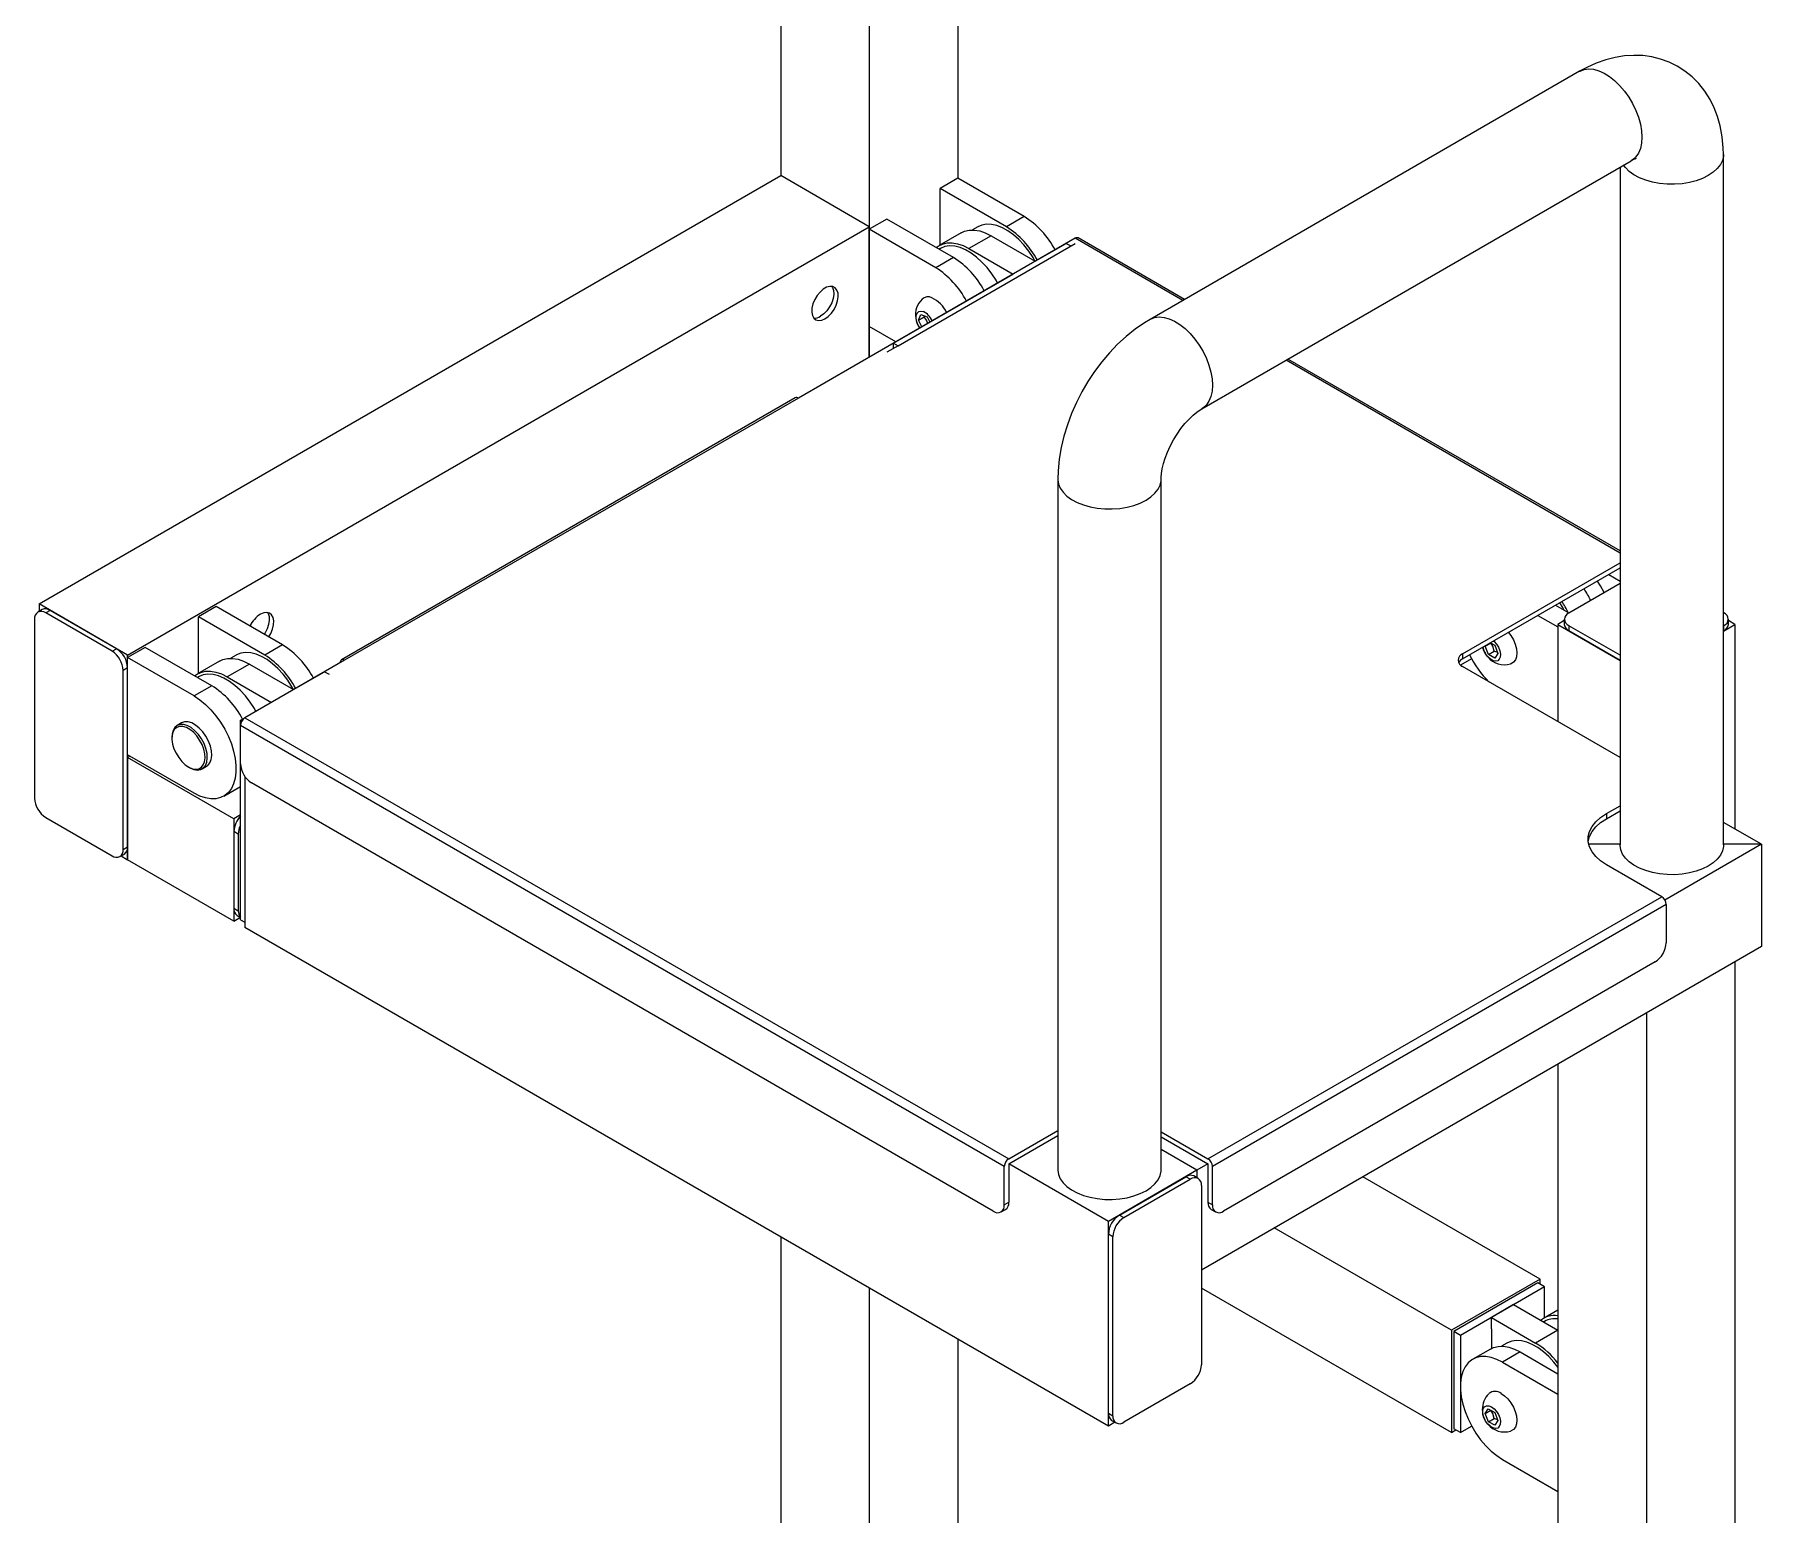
# Model space of a CAD drawing. Header units: millimetres. Extents: x -7982 to 6300, y -38 to 5016.
# Drawn here: x -2514 to -1962, y 3197 to 3669 of the extents above; entities that cross this region are included whole.
import ezdxf

# ---------------------------------------------------------------- set-up
doc = ezdxf.new("R2010")
doc.units = ezdxf.units.MM
doc.header["$LTSCALE"] = 15

msp = doc.modelspace()

# ---------------------------------------------------------------- linework, layer by layer
at = {"color": 7, "linetype": 'Continuous', "lineweight": 25}
for p, q in [((-2275.56, 3869.08), (-2275.56, 3624.12)), ((-2218.99, 3869.08), (-2218.99, 3623.31)), ((-2247.27, 3852.76), (-2247.27, 3566.16)), ((-2020.41, 3657.43), (-2157.59, 3578.24)), ((-1974.45, 3410.43), (-1974.45, 3630.89)), ((-2512.44, 3487.37), (-2275.56, 3624.12)), ((-2247.27, 3607.79), (-2275.56, 3624.12)), ((-2141.09, 3549.66), (-2003.91, 3628.85)), ((-2007.45, 3626.81), (-2007.45, 3410.43)), ((-2218.99, 3623.31), (-2224.65, 3620.04)), ((-2224.65, 3601.97), (-2224.65, 3620.04)), ((-2203.43, 3607.79), (-2224.65, 3620.04)), ((-2197.78, 3611.06), (-2218.99, 3623.31)), ((-2484.15, 3471.05), (-2247.27, 3607.79)), ((-2241.62, 3610.24), (-2247.27, 3606.98)), ((-2247.27, 3566.16), (-2247.27, 3607.79)), ((-2220.4, 3598), (-2241.62, 3610.24)), ((-2212.61, 3607.77), (-2214.34, 3606.77)), ((-2197.78, 3611.06), (-2203.43, 3607.79)), ((-2181.51, 3604.12), (-2269.9, 3553.09)), ((-2247.27, 3575.95), (-2247.27, 3606.98)), ((-2226.06, 3594.73), (-2247.27, 3606.98)), ((-2238.08, 3569.83), (-2181.51, 3602.49)), ((-2217.88, 3605.88), (-2224.95, 3601.79)), ((-2208.38, 3604.94), (-2215.45, 3600.85)), ((-2208.38, 3604.94), (-2194.24, 3596.77)), ((-2194.24, 3596.77), (-2184.34, 3602.49)), ((-2184.34, 3602.49), (-2182.93, 3601.67)), ((-2146.55, 3584.61), (-2180.51, 3604.22)), ((-2220.4, 3598), (-2226.06, 3594.73)), ((-2224.63, 3600.83), (-2224.97, 3600.63)), ((-2215.45, 3600.85), (-2201.31, 3592.69)), ((-2239.5, 3570.65), (-2201.31, 3592.69)), ((-2231.54, 3577.97), (-2230.83, 3579.78)), ((-2230.83, 3579.78), (-2228.82, 3579.02)), ((-2238.79, 3571.05), (-2247.27, 3575.95)), ((-2231.54, 3577.97), (-2229.7, 3579.04)), ((-2230.46, 3575.86), (-2231.54, 3577.97)), ((-2231.3, 3575.75), (-2231.09, 3575.46)), ((-2229.7, 3579.04), (-2229.56, 3579.3)), ((-2228.82, 3579.02), (-2227.95, 3577.31)), ((-2238.08, 3569.83), (-2241.62, 3567.79)), ((-2239.5, 3569.01), (-2239.5, 3570.65)), ((-2239.5, 3570.65), (-2238.08, 3569.83)), ((-2007.45, 3504.31), (-2113.55, 3565.56)), ((-2270.9, 3553.19), (-2415.86, 3469.51)), ((-2269.9, 3553.09), (-2414.86, 3469.41)), ((-2187.05, 3527.21), (-2187.05, 3306.74)), ((-2154.05, 3306.74), (-2154.05, 3527.21)), ((-2057.77, 3471.45), (-2007.45, 3500.5)), ((-2057.77, 3469.82), (-2007.45, 3498.87)), ((-2023.83, 3484.52), (-2007.45, 3493.97)), ((-2011.1, 3496.76), (-2007.45, 3494.65)), ((-2484.15, 3471.05), (-2512.44, 3487.37)), ((-2512.44, 3487.37), (-2512.44, 3484.98)), ((-2455.87, 3486.56), (-2461.53, 3483.29)), ((-2434.66, 3474.31), (-2455.87, 3486.56)), ((-2028.07, 3486.97), (-2023.83, 3484.52)), ((-2513.85, 3482.47), (-2513.85, 3425.32)), ((-2511.4, 3485.58), (-2512.82, 3484.76)), ((-2508.9, 3485.33), (-2510.32, 3484.52)), ((-2489.1, 3472.27), (-2510.32, 3484.52)), ((-2487.69, 3473.09), (-2508.9, 3485.33)), ((-2461.53, 3465.22), (-2461.53, 3483.29)), ((-2440.31, 3471.05), (-2461.53, 3483.29)), ((-2033.73, 3483.7), (-2027.36, 3480.03)), ((-2025.29, 3482.04), (-2027.36, 3480.84)), ((-2027.36, 3480.84), (-2027.36, 3449.82)), ((-2027.36, 3480.84), (-2007.45, 3469.35)), ((-2025.29, 3482.48), (-2025.29, 3480.84)), ((-2007.45, 3470.98), (-2023.83, 3480.43)), ((-2023.83, 3480.43), (-2023.83, 3478.8)), ((-1974.45, 3484.58), (-1974.33, 3484.52)), ((-1974.45, 3478.73), (-1970.79, 3480.84)), ((-1974.33, 3480.43), (-1974.45, 3480.37)), ((-1974.33, 3478.8), (-1974.33, 3480.43)), ((-1972.87, 3480.84), (-1972.87, 3482.48)), ((-1970.79, 3480.84), (-1972.87, 3482.04)), ((-1970.79, 3480.84), (-1970.79, 3415.53)), ((-2048.87, 3474.96), (-2047.51, 3474.2)), ((-2027.36, 3480.03), (-2027.36, 3449.82)), ((-2007.45, 3469.35), (-2023.83, 3478.8)), ((-1974.33, 3478.8), (-1974.45, 3478.73)), ((-2489.1, 3472.27), (-2487.69, 3473.09)), ((-2478.5, 3473.49), (-2484.15, 3470.23)), ((-2484.15, 3405.72), (-2484.15, 3471.05)), ((-2484.15, 3439.2), (-2484.15, 3470.23)), ((-2462.94, 3457.98), (-2484.15, 3470.23)), ((-2457.28, 3461.25), (-2478.5, 3473.49)), ((-2449.49, 3471.02), (-2451.22, 3470.02)), ((-2414.86, 3469.41), (-2446.68, 3451.04)), ((-2434.66, 3474.31), (-2440.31, 3471.05)), ((-2054.89, 3469.85), (-2058.4, 3467.82)), ((-2057.77, 3471.45), (-2057.77, 3469.82)), ((-2050.61, 3471.82), (-2050.49, 3471.58)), ((-2050.55, 3473.87), (-2048.76, 3474.9)), ((-2050.55, 3473.87), (-2050.41, 3474.07)), ((-2049.5, 3471.24), (-2050.55, 3473.87)), ((-2049.5, 3471.24), (-2047.67, 3472.3)), ((-2047.46, 3470.09), (-2049.5, 3471.24)), ((-2047.51, 3474.2), (-2046.46, 3471.57)), ((-2046.46, 3471.57), (-2047.46, 3470.09)), ((-2484.15, 3466.96), (-2485.57, 3466.15)), ((-2485.57, 3408.99), (-2485.57, 3466.15)), ((-2484.15, 3409.8), (-2484.15, 3466.96)), ((-2461.51, 3464.08), (-2461.85, 3463.88)), ((-2454.76, 3469.13), (-2461.83, 3465.05)), ((-2445.26, 3468.19), (-2452.33, 3464.11)), ((-2452.33, 3464.11), (-2438.19, 3455.94)), ((-2445.26, 3468.19), (-2431.12, 3460.02)), ((-2431.12, 3460.02), (-2421.22, 3465.74)), ((-2421.22, 3465.74), (-2419.81, 3464.92)), ((-2007.45, 3438.32), (-2057.77, 3467.37)), ((-2457.28, 3461.25), (-2462.94, 3457.98)), ((-2466.94, 3449.4), (-2468.35, 3448.58)), ((-2448.09, 3450.23), (-2446.71, 3451.03)), ((-2448.09, 3448.59), (-2448.09, 3450.23)), ((-2448.09, 3450.23), (-2447.68, 3449.99)), ((-2204.14, 3307.76), (-2448.09, 3448.59)), ((-2448.09, 3436.35), (-2448.09, 3448.59)), ((-2446.68, 3451.04), (-2202.73, 3310.21)), ((-2470.01, 3444.92), (-2470.01, 3444.51)), ((-2462.94, 3426.95), (-2484.15, 3439.2)), ((-2483.45, 3438.79), (-2484.15, 3438.38)), ((-2450.21, 3418.79), (-2484.15, 3438.38)), ((-2484.15, 3438.38), (-2484.15, 3405.72)), ((-2448.09, 3386.54), (-2448.09, 3436.35)), ((-2464.71, 3435.32), (-2464.36, 3435.12)), ((-2460.36, 3434.72), (-2458.94, 3435.54)), ((-2446.68, 3432.26), (-2446.68, 3384.09)), ((-2453.44, 3426.01), (-2448.09, 3429.1)), ((-2207.68, 3293.47), (-2444.56, 3430.22)), ((-2448.09, 3420.01), (-2450.21, 3418.79)), ((-2011.81, 3420.43), (-2007.45, 3422.95)), ((-2011.81, 3418.8), (-2007.45, 3421.31)), ((-2011.81, 3420.43), (-2011.81, 3418.8)), ((-2510.32, 3419.19), (-2489.1, 3406.95)), ((-2450.21, 3418.79), (-2450.21, 3386.13)), ((-2448.8, 3413.89), (-2450.21, 3414.71)), ((-2450.21, 3414.71), (-2450.21, 3390.21)), ((-1962.31, 3410.63), (-1974.45, 3417.64)), ((-2485.57, 3408.99), (-2484.15, 3409.8)), ((-2448.8, 3413.89), (-2448.8, 3389.39)), ((-2007.45, 3410.63), (-2017.46, 3410.63)), ((-1962.31, 3410.63), (-1993.13, 3392.84)), ((-1962.31, 3410.63), (-1974.45, 3410.63)), ((-1962.31, 3410.63), (-1962.31, 3377.97)), ((-2486.6, 3406.7), (-2485.19, 3407.52)), ((-2486.23, 3406.92), (-2484.15, 3405.72)), ((-2450.21, 3386.13), (-2484.15, 3405.72)), ((-1994.13, 3393.9), (-2011.81, 3404.1)), ((-2139.09, 3310.21), (-1994.13, 3393.9)), ((-2450.21, 3390.21), (-2448.8, 3389.39)), ((-2450.21, 3386.13), (-2448.14, 3387.32)), ((-2449.18, 3387.92), (-2448.09, 3387.3)), ((-1992.71, 3391.45), (-2137.67, 3307.76)), ((-1992.71, 3391.45), (-1992.71, 3379.2)), ((-2448.09, 3386.54), (-2446.68, 3385.72)), ((-2170.91, 3224.89), (-2446.68, 3384.09)), ((-1962.31, 3377.97), (-2141.21, 3274.69)), ((-1996.25, 3373.07), (-2134.14, 3293.47)), ((-1970.79, 3373.07), (-1970.79, 2792.77)), ((-1999.08, 3356.74), (-1999.08, 2207.04)), ((-2027.36, 3340.41), (-2027.36, 2735.59)), ((-2202.73, 3310.21), (-2187.05, 3319.26)), ((-2202.73, 3308.58), (-2187.05, 3317.63)), ((-2154.05, 3318.85), (-2139.09, 3310.21)), ((-2154.05, 3317.22), (-2139.09, 3308.58)), ((-2142.62, 3306.54), (-2154.05, 3313.14)), ((-2204.14, 3295.52), (-2204.14, 3307.76)), ((-2202.73, 3308.58), (-2202.73, 3296.33)), ((-2170.91, 3290.21), (-2202.73, 3308.58)), ((-2142.62, 3306.54), (-2170.91, 3290.21)), ((-2167.37, 3292.25), (-2146.16, 3304.5)), ((-2144.74, 3303.68), (-2146.16, 3304.5)), ((-2142.24, 3303.93), (-2143.66, 3304.75)), ((-2139.09, 3308.58), (-2142.62, 3306.54)), ((-2142.62, 3306.54), (-2142.62, 3304.15)), ((-2139.09, 3308.58), (-2139.09, 3296.33)), ((-2137.67, 3295.52), (-2137.67, 3307.76)), ((-2033.02, 3271.8), (-2089.62, 3304.48)), ((-2165.96, 3291.44), (-2144.74, 3303.68)), ((-2141.21, 3301.64), (-2141.21, 3244.48)), ((-2205.18, 3293.23), (-2203.76, 3294.04)), ((-2204.14, 3295.52), (-2202.73, 3296.33)), ((-2139.09, 3296.33), (-2137.67, 3295.52)), ((-2138.05, 3294.04), (-2136.64, 3293.23)), ((-2170.91, 3224.89), (-2170.91, 3290.21)), ((-2167.37, 3292.25), (-2165.96, 3291.44)), ((-2061.3, 3255.47), (-2117.9, 3288.15)), ((-2275.56, 3285.3), (-2275.56, 3115.5)), ((-2169.49, 3285.31), (-2170.91, 3286.13)), ((-2170.91, 3228.97), (-2170.91, 3286.13)), ((-2169.49, 3228.15), (-2169.49, 3285.31)), ((-2033.02, 3271.8), (-2061.3, 3255.47)), ((-2033.02, 3270.17), (-2033.02, 3271.8)), ((-2247.27, 3268.97), (-2247.27, 2317.66)), ((-2061.3, 3222.81), (-2141.21, 3268.94)), ((-2033.73, 3270.58), (-2060.6, 3255.07)), ((-2031.61, 3269.35), (-2058.48, 3253.84)), ((-2031.61, 3269.35), (-2033.73, 3270.58)), ((-2031.61, 3259.45), (-2031.61, 3269.35)), ((-2041.51, 3263.64), (-2048.58, 3259.56)), ((-2041.51, 3263.64), (-2027.36, 3255.47)), ((-2027.36, 3261.9), (-2031.91, 3259.27)), ((-2061.3, 3255.47), (-2061.3, 3222.81)), ((-2058.48, 3253.84), (-2060.6, 3255.07)), ((-2060.6, 3255.07), (-2060.6, 3224.04)), ((-2048.58, 3259.56), (-2034.43, 3251.39)), ((-2048.58, 3255.88), (-2048.58, 3259.56)), ((-2048.58, 3255.88), (-2048.58, 3249.64)), ((-2027.36, 3255.47), (-2034.43, 3251.39)), ((-2031.59, 3258.3), (-2031.93, 3258.11)), ((-2218.99, 3252.65), (-2218.99, 3133.38)), ((-2058.48, 3253.84), (-2058.48, 3222.81)), ((-2048.88, 3249.47), (-2054.54, 3246.21)), ((-2043.61, 3251.36), (-2045.34, 3250.36)), ((-2039.38, 3248.53), (-2045.04, 3245.27)), ((-2045.04, 3245.27), (-2027.36, 3235.06)), ((-2039.38, 3248.53), (-2027.36, 3241.59)), ((-2144.74, 3238.36), (-2165.96, 3226.11)), ((-2027.36, 3235.06), (-2027.36, 3204.03)), ((-2170.91, 3228.97), (-2169.49, 3228.15)), ((-2050.61, 3226.86), (-2050.49, 3226.62)), ((-2050.55, 3228.9), (-2049.55, 3230.38)), ((-2050.55, 3228.9), (-2048.76, 3229.94)), ((-2049.5, 3226.27), (-2050.55, 3228.9)), ((-2049.55, 3230.38), (-2047.51, 3229.23)), ((-2049.5, 3226.27), (-2047.67, 3227.34)), ((-2047.51, 3229.23), (-2046.46, 3226.61)), ((-2168.83, 3226.08), (-2170.91, 3224.89)), ((-2169.87, 3226.68), (-2168.46, 3225.86)), ((-2061.3, 3222.81), (-2059.89, 3223.63)), ((-2058.48, 3222.81), (-2060.6, 3224.04)), ((-2058.48, 3222.81), (-2054.89, 3224.88)), ((-2047.46, 3225.13), (-2049.5, 3226.27)), ((-2046.46, 3226.61), (-2047.46, 3225.13)), ((-2045.04, 3214.24), (-2027.36, 3204.03))]:
    msp.add_line(p, q, dxfattribs=at)
at = {"color": 8, "linetype": 'Continuous', "lineweight": 25}
for p, q in [((-2147.14, 3584.28), (-2181.51, 3604.12)), ((-2007.45, 3503.63), (-2114.13, 3565.22))]:
    msp.add_line(p, q, dxfattribs=at)
at = {"color": 7, "linetype": 'Continuous', "lineweight": 25, "flags": 128}
for points in [[(-1974.45, 3630.89), (-1974.5, 3632.99), (-1974.83, 3636.56), (-1975.47, 3640.04), (-1976.31, 3643.02), (-1977.39, 3645.82), (-1978.69, 3648.44), (-1980.38, 3651.12), (-1982.31, 3653.54), (-1984.44, 3655.67), (-1986.75, 3657.53), (-1989.22, 3659.09), (-1991.82, 3660.37), (-1994.52, 3661.34), (-1997.3, 3662.03), (-2000.15, 3662.43), (-2003.06, 3662.53), (-2006.01, 3662.35), (-2009, 3661.88), (-2012.02, 3661.11), (-2015.06, 3660.04), (-2018.1, 3658.68), (-2020.41, 3657.43)], [(-2194.24, 3596.72), (-2194.97, 3597.98), (-2196.35, 3600.06), (-2197.88, 3601.99), (-2199.52, 3603.73), (-2201.23, 3605.24), (-2203, 3606.5), (-2204.77, 3607.48), (-2206.52, 3608.17), (-2208.22, 3608.54), (-2209.83, 3608.59), (-2211.31, 3608.32), (-2212.61, 3607.77)], [(-2225.87, 3601.15), (-2225.27, 3601.6), (-2223.93, 3602.27), (-2222.43, 3602.63), (-2220.81, 3602.66), (-2219.08, 3602.37), (-2217.28, 3601.77), (-2215.45, 3600.85)], [(-2217.88, 3605.88), (-2216.86, 3606.35), (-2215.36, 3606.71), (-2213.73, 3606.74), (-2212.01, 3606.45), (-2210.21, 3605.85), (-2208.38, 3604.94)], [(-2206.28, 3589.82), (-2206.79, 3590.71), (-2208.15, 3592.81), (-2209.65, 3594.77), (-2211.28, 3596.54), (-2212.98, 3598.09), (-2214.74, 3599.39), (-2216.52, 3600.41), (-2218.28, 3601.14), (-2219.98, 3601.56), (-2221.61, 3601.66), (-2223.11, 3601.45), (-2224.47, 3600.91), (-2224.63, 3600.83)], [(-2261.42, 3578.4), (-2260.36, 3579.16), (-2259.37, 3580.19), (-2258.51, 3581.4), (-2257.83, 3582.74), (-2257.38, 3584.11), (-2257.18, 3585.44), (-2257.25, 3586.62), (-2257.58, 3587.6), (-2258.15, 3588.31), (-2258.92, 3588.7), (-2259.85, 3588.76), (-2260.88, 3588.47), (-2261.95, 3587.85), (-2262.98, 3586.95), (-2263.91, 3585.82), (-2264.68, 3584.53), (-2265.25, 3583.17), (-2265.58, 3581.81), (-2265.65, 3580.55), (-2265.45, 3579.46), (-2265, 3578.61), (-2264.32, 3578.05), (-2263.46, 3577.83), (-2262.47, 3577.94), (-2261.42, 3578.4)], [(-2259.21, 3588.76), (-2258.99, 3588.42), (-2258.66, 3587.44), (-2258.6, 3586.25), (-2258.79, 3584.93), (-2259.25, 3583.56), (-2259.93, 3582.22), (-2260.79, 3581), (-2261.77, 3579.98), (-2262.83, 3579.22)], [(-2231.11, 3575.43), (-2231.7, 3576.38), (-2232.13, 3577.46), (-2232.34, 3578.53), (-2232.3, 3579.47), (-2232.01, 3580.22), (-2231.49, 3580.7), (-2230.81, 3580.87), (-2230.01, 3580.71)], [(-2228.57, 3576.95), (-2228.96, 3577.99), (-2229.7, 3579.04)], [(-2157.59, 3578.24), (-2159.37, 3577.16), (-2162.34, 3575.1), (-2165.2, 3572.8), (-2167.94, 3570.27), (-2170.54, 3567.55), (-2173, 3564.65), (-2175.29, 3561.59), (-2177.41, 3558.4), (-2179.35, 3555.09), (-2181.1, 3551.67), (-2182.65, 3548.17), (-2183.99, 3544.61), (-2185.11, 3540.98), (-2185.99, 3537.31), (-2186.61, 3533.62), (-2186.97, 3529.92), (-2187.05, 3527.21)], [(-2154.05, 3527.21), (-2154.04, 3527.8), (-2153.93, 3529.05), (-2153.69, 3530.51), (-2153.31, 3532.17), (-2152.75, 3533.96), (-2152.04, 3535.85), (-2151.16, 3537.79), (-2150.13, 3539.72), (-2148.98, 3541.6), (-2147.74, 3543.37), (-2146.44, 3544.99), (-2145.13, 3546.42), (-2143.85, 3547.63), (-2142.65, 3548.62), (-2141.58, 3549.36), (-2141.09, 3549.66)], [(-2012.59, 3491), (-2013.75, 3493.15), (-2014.71, 3494.68)], [(-2025.29, 3485.36), (-2025.77, 3486.21), (-2026.73, 3487.74)], [(-2439.1, 3476.88), (-2438.46, 3477.97), (-2437.89, 3479.34), (-2437.56, 3480.69), (-2437.49, 3481.96), (-2437.69, 3483.05), (-2438.15, 3483.9), (-2438.82, 3484.45), (-2439.68, 3484.68), (-2440.67, 3484.56), (-2441.73, 3484.11)], [(-2439.52, 3484.66), (-2439.3, 3484.33), (-2438.97, 3483.35), (-2438.91, 3482.16), (-2439.11, 3480.84), (-2439.56, 3479.47), (-2440.24, 3478.13), (-2440.51, 3477.69)], [(-2047.87, 3475.53), (-2047.71, 3475.39), (-2046.94, 3474.54), (-2046.32, 3473.52), (-2045.89, 3472.44), (-2045.69, 3471.37), (-2045.74, 3470.43), (-2046.04, 3469.69), (-2046.56, 3469.22), (-2047.25, 3469.06), (-2048.05, 3469.23), (-2048.89, 3469.7), (-2049.7, 3470.45), (-2050.4, 3471.39), (-2050.94, 3472.45), (-2051.25, 3473.54), (-2051.26, 3473.58)], [(-2047.67, 3472.3), (-2048.09, 3473.85), (-2048.71, 3474.93)], [(-2043.12, 3478.28), (-2042.36, 3477.27), (-2041.56, 3475.92), (-2040.96, 3474.5), (-2040.58, 3473.08), (-2040.44, 3471.73), (-2040.56, 3470.52), (-2040.91, 3469.51), (-2041.49, 3468.75), (-2042.26, 3468.28), (-2042.46, 3468.21)], [(-2454.76, 3469.13), (-2453.74, 3469.6), (-2452.24, 3469.96), (-2450.62, 3469.99), (-2448.89, 3469.71), (-2447.09, 3469.1), (-2445.26, 3468.19)], [(-2431.14, 3460.01), (-2431.65, 3460.9), (-2433.01, 3463), (-2434.51, 3464.96), (-2436.14, 3466.73), (-2437.84, 3468.28), (-2439.6, 3469.58), (-2441.38, 3470.6), (-2443.14, 3471.33), (-2444.84, 3471.75), (-2446.47, 3471.86), (-2447.97, 3471.64), (-2449.33, 3471.11), (-2449.49, 3471.02)], [(-2051.29, 3473.56), (-2050.93, 3472.41), (-2050.61, 3471.82)], [(-2046.58, 3471.86), (-2046.6, 3471.88), (-2047.67, 3472.3)], [(-2462.75, 3464.4), (-2462.15, 3464.85), (-2460.81, 3465.52), (-2459.31, 3465.88), (-2457.69, 3465.91), (-2455.96, 3465.62), (-2454.16, 3465.02), (-2452.33, 3464.11)], [(-2443.16, 3453.07), (-2443.67, 3453.96), (-2445.03, 3456.06), (-2446.54, 3458.02), (-2448.16, 3459.79), (-2449.86, 3461.34), (-2451.62, 3462.64), (-2453.4, 3463.66), (-2455.16, 3464.39), (-2456.86, 3464.81), (-2458.49, 3464.92), (-2459.99, 3464.7), (-2461.35, 3464.17), (-2461.51, 3464.08)], [(-2462.94, 3457.98), (-2461.11, 3456.78), (-2459.32, 3455.31), (-2457.59, 3453.61), (-2455.96, 3451.69), (-2454.46, 3449.61), (-2453.12, 3447.39), (-2451.96, 3445.08), (-2451.01, 3442.72), (-2450.28, 3440.36), (-2449.79, 3438.03), (-2449.54, 3435.79), (-2449.54, 3433.67), (-2449.79, 3431.72), (-2450.28, 3429.96), (-2451.01, 3428.44), (-2451.96, 3427.19), (-2453.12, 3426.21), (-2454.46, 3425.54), (-2455.96, 3425.18), (-2457.59, 3425.15), (-2459.32, 3425.44), (-2461.11, 3426.04), (-2462.94, 3426.95)], [(-2459.15, 3441.19), (-2459.74, 3442.77), (-2460.55, 3444.29), (-2461.54, 3445.7), (-2462.66, 3446.91), (-2463.86, 3447.88), (-2465.09, 3448.55), (-2466.27, 3448.9), (-2467.37, 3448.92), (-2468.33, 3448.59), (-2469.1, 3447.94), (-2469.65, 3447), (-2469.96, 3445.81), (-2470.01, 3444.92)], [(-2459.82, 3441.02), (-2460.38, 3442.49), (-2461.14, 3443.92), (-2462.07, 3445.24), (-2463.12, 3446.38), (-2464.25, 3447.28), (-2465.39, 3447.92), (-2466.51, 3448.25), (-2467.54, 3448.26), (-2468.44, 3447.96), (-2469.16, 3447.35), (-2469.68, 3446.46), (-2469.96, 3445.34), (-2470, 3444.04), (-2469.79, 3442.62), (-2469.34, 3441.14), (-2468.68, 3439.68), (-2467.83, 3438.3), (-2466.83, 3437.06), (-2465.74, 3436.04), (-2464.6, 3435.26), (-2463.46, 3434.77), (-2462.38, 3434.6), (-2461.41, 3434.75), (-2460.59, 3435.21), (-2459.97, 3435.96), (-2459.57, 3436.97), (-2459.41, 3438.19), (-2459.49, 3439.56), (-2459.82, 3441.02)], [(-2457.73, 3442.01), (-2458.33, 3443.58), (-2459.14, 3445.11), (-2460.13, 3446.51), (-2461.25, 3447.72), (-2462.45, 3448.69), (-2463.67, 3449.37), (-2464.86, 3449.72), (-2465.96, 3449.74), (-2466.92, 3449.41), (-2466.94, 3449.4)], [(-2458.94, 3435.54), (-2458.55, 3435.81), (-2457.89, 3436.61), (-2457.46, 3437.69), (-2457.29, 3438.99), (-2457.38, 3440.45), (-2457.73, 3442.01)], [(-2464.36, 3435.12), (-2464.24, 3435.05), (-2463.02, 3434.53), (-2461.87, 3434.35), (-2460.84, 3434.51), (-2459.97, 3435), (-2459.3, 3435.8), (-2458.87, 3436.87), (-2458.7, 3438.17), (-2458.79, 3439.63), (-2459.15, 3441.19)], [(-2011.81, 3404.1), (-2013.68, 3405.35), (-2015.22, 3406.73), (-2016.4, 3408.23), (-2017.21, 3409.81), (-2017.61, 3411.44), (-2017.61, 3413.09), (-2017.21, 3414.72), (-2016.4, 3416.3), (-2015.22, 3417.8), (-2013.68, 3419.18), (-2011.81, 3420.43)], [(-2017.61, 3411.45), (-2017.61, 3411.45), (-2017.21, 3413.09), (-2016.4, 3414.67), (-2015.22, 3416.16), (-2013.68, 3417.55), (-2011.81, 3418.8)], [(-1979.28, 3403.69), (-1981.1, 3402.78), (-1983.14, 3402.04), (-1985.34, 3401.47), (-1987.65, 3401.09), (-1990.04, 3400.92), (-1992.45, 3400.94), (-1994.83, 3401.17), (-1997.12, 3401.59), (-1999.28, 3402.21), (-2001.27, 3402.99), (-2003.03, 3403.94), (-2004.54, 3405.03), (-2005.76, 3406.23), (-2006.66, 3407.52), (-2007.22, 3408.87), (-2007.44, 3410.25), (-2007.45, 3410.43)], [(-1974.45, 3410.43), (-1974.47, 3409.9), (-1974.78, 3408.53), (-1975.43, 3407.19), (-1976.41, 3405.92), (-1977.71, 3404.74), (-1979.28, 3403.69)], [(-2187.05, 3306.74), (-2187.05, 3306.57), (-2186.83, 3305.18), (-2186.26, 3303.83), (-2185.36, 3302.54), (-2184.14, 3301.34), (-2182.64, 3300.26), (-2180.87, 3299.31), (-2178.89, 3298.52), (-2176.73, 3297.91), (-2174.43, 3297.49), (-2172.06, 3297.26), (-2169.65, 3297.23), (-2167.26, 3297.41), (-2164.94, 3297.79), (-2162.74, 3298.35), (-2160.71, 3299.1), (-2158.88, 3300.01)], [(-2158.88, 3300.01), (-2157.31, 3301.06), (-2156.02, 3302.23), (-2155.04, 3303.5), (-2154.38, 3304.84), (-2154.08, 3306.22), (-2154.05, 3306.74)], [(-2048.88, 3249.47), (-2047.86, 3249.95), (-2046.36, 3250.31), (-2044.74, 3250.34), (-2043.01, 3250.05), (-2041.21, 3249.45), (-2039.38, 3248.53)], [(-2027.27, 3243.54), (-2028.64, 3245.3), (-2030.26, 3247.07), (-2031.96, 3248.62), (-2033.72, 3249.92), (-2035.5, 3250.95), (-2037.26, 3251.68), (-2038.96, 3252.1), (-2040.59, 3252.2), (-2042.09, 3251.98), (-2043.45, 3251.45), (-2043.61, 3251.36)], [(-2045.04, 3245.27), (-2046.87, 3246.18), (-2048.67, 3246.79), (-2050.39, 3247.07), (-2052.02, 3247.04), (-2053.52, 3246.68), (-2054.86, 3246.01), (-2056.02, 3245.04), (-2056.97, 3243.78), (-2057.7, 3242.26), (-2058.19, 3240.5), (-2058.44, 3238.55), (-2058.44, 3236.43), (-2058.19, 3234.19), (-2057.7, 3231.87), (-2056.97, 3229.5), (-2056.02, 3227.14), (-2054.86, 3224.83), (-2053.52, 3222.61), (-2052.02, 3220.53), (-2050.39, 3218.61), (-2048.67, 3216.91), (-2046.87, 3215.44), (-2045.04, 3214.24)], [(-2045.46, 3235.3), (-2044.35, 3234.54), (-2043.3, 3233.52), (-2042.36, 3232.31), (-2041.56, 3230.96), (-2040.96, 3229.54), (-2040.58, 3228.11), (-2040.44, 3226.76), (-2040.56, 3225.55), (-2040.91, 3224.55), (-2041.49, 3223.79), (-2042.26, 3223.32), (-2042.46, 3223.25)], [(-2048.54, 3231.04), (-2047.71, 3230.43), (-2046.94, 3229.57), (-2046.32, 3228.56), (-2045.89, 3227.47), (-2045.69, 3226.41), (-2045.74, 3225.47), (-2046.04, 3224.73), (-2046.56, 3224.26), (-2047.25, 3224.1), (-2048.05, 3224.27), (-2048.89, 3224.74), (-2049.7, 3225.48), (-2050.4, 3226.43), (-2050.94, 3227.49), (-2051.25, 3228.57), (-2051.33, 3229.59), (-2051.15, 3230.44), (-2050.74, 3231.05), (-2050.13, 3231.37), (-2049.37, 3231.36), (-2048.54, 3231.04)], [(-2047.67, 3227.34), (-2048.09, 3228.89), (-2048.71, 3229.96)], [(-2046.58, 3226.9), (-2046.6, 3226.92), (-2047.67, 3227.34)]]:
    msp.add_lwpolyline(points, dxfattribs=at)
at = {"color": 8, "linetype": 'Continuous', "lineweight": 25, "flags": 128}
for points in [[(-2020.41, 3657.43), (-2020.26, 3657.52), (-2018.95, 3658.02), (-2017.49, 3658.2), (-2015.93, 3658.07), (-2014.28, 3657.62), (-2012.59, 3656.85), (-2010.88, 3655.8), (-2009.21, 3654.47), (-2007.6, 3652.91), (-2006.08, 3651.13), (-2004.7, 3649.19), (-2003.47, 3647.12), (-2002.43, 3644.96), (-2001.6, 3642.76), (-2000.99, 3640.57), (-2000.62, 3638.44), (-2000.49, 3636.41)], [(-2000.49, 3636.41), (-2000.62, 3634.52), (-2000.99, 3632.81), (-2001.6, 3631.33), (-2002.43, 3630.09), (-2003.47, 3629.14), (-2003.91, 3628.85)], [(-1974.45, 3630.89), (-1974.47, 3630.37), (-1974.78, 3628.99), (-1975.43, 3627.65), (-1976.41, 3626.38), (-1977.71, 3625.21), (-1979.28, 3624.16)], [(-1979.28, 3624.16), (-1981.1, 3623.25), (-1983.14, 3622.5), (-1985.34, 3621.94), (-1987.65, 3621.56), (-1990.04, 3621.38), (-1992.45, 3621.41), (-1994.83, 3621.64), (-1997.12, 3622.06), (-1999.28, 3622.67), (-2001.27, 3623.46), (-2003.03, 3624.41), (-2004.54, 3625.49), (-2005.76, 3626.69), (-2006.33, 3627.45)], [(-2157.59, 3578.24), (-2157.44, 3578.33), (-2156.13, 3578.83), (-2154.67, 3579.01), (-2153.11, 3578.88), (-2151.46, 3578.42), (-2149.77, 3577.66), (-2148.06, 3576.61), (-2146.39, 3575.28), (-2144.78, 3573.72), (-2143.26, 3571.94), (-2141.88, 3570), (-2140.65, 3567.93), (-2139.61, 3565.77), (-2138.77, 3563.57), (-2138.17, 3561.38), (-2137.8, 3559.25), (-2137.67, 3557.22)], [(-2137.67, 3557.22), (-2137.8, 3555.33), (-2138.17, 3553.62), (-2138.77, 3552.13), (-2139.61, 3550.9), (-2140.65, 3549.94), (-2141.06, 3549.68)], [(-2187.05, 3527.21), (-2187.05, 3527.04), (-2186.83, 3525.65), (-2186.26, 3524.3), (-2185.36, 3523.01), (-2184.14, 3521.81), (-2182.64, 3520.72), (-2180.87, 3519.78), (-2178.89, 3518.99), (-2176.73, 3518.38), (-2174.43, 3517.95), (-2172.06, 3517.72), (-2169.65, 3517.7), (-2167.26, 3517.88), (-2164.94, 3518.25), (-2162.74, 3518.82), (-2160.71, 3519.57), (-2158.88, 3520.47)], [(-2158.88, 3520.47), (-2157.31, 3521.53), (-2156.02, 3522.7), (-2155.04, 3523.97), (-2154.38, 3525.31), (-2154.08, 3526.69), (-2154.05, 3527.17)]]:
    msp.add_lwpolyline(points, dxfattribs=at)
at = {"color": 7, "linetype": 'Continuous', "lineweight": 25}
for centre, radius, start, end in [((-2000.61, 3623.58), 6.22, 106.3088, 122.0367), ((-2218.73, 3583.77), 28.48, 28.025, 57.5197), ((-2212.43, 3587.63), 27.63, 27.5616, 57.9831), ((-2180.93, 3603.3), 1.01, 65.6929, 125.6176), ((-2235.05, 3574.57), 27.63, 27.5616, 57.9831), ((-2241.35, 3570.71), 28.48, 28.025, 57.5197), ((-2228.51, 3582.61), 2.81, 63.5433, 132.1466), ((-2225.71, 3579.73), 6.8, 133.4424, 188.8244), ((-2232.43, 3575.62), 5.65, 22.1398, 64.5644), ((-2231.41, 3576.33), 9.73, 24.7947, 64.7293), ((-2264.72, 3582.06), 3.42, 264.7362, 303.6699), ((-2226.44, 3579.3), 6.02, 185.8734, 216.1494), ((-2270.49, 3552.28), 1.01, 54.3824, 114.3071), ((-2046.27, 3474), 32.81, 26.2946, 33.7084), ((-2053.35, 3469.92), 32.81, 26.6286, 33.7082), ((-2511.7, 3482.82), 2.18, 50.7967, 189.214), ((-2510.37, 3483.29), 2.51, 54.3824, 114.3071), ((-2436.88, 3476.49), 9.03, 122.456, 154.9004), ((-2022.79, 3481.09), 2.51, 185.6948, 245.6253), ((-2023.05, 3482.48), 2.18, 110.7834, 249.2166), ((-1975.1, 3482.48), 2.18, 290.7834, 69.2166), ((-1975.37, 3481.09), 2.51, 294.3747, 354.3052), ((-2493.24, 3465.8), 7.68, 2.6055, 57.3945), ((-2491.83, 3466.61), 7.68, 2.6055, 57.3945), ((-2455.61, 3447.02), 28.48, 28.025, 57.5197), ((-2449.31, 3450.88), 27.63, 27.5616, 57.9831), ((-2415.41, 3468.74), 0.873, 50.7967, 189.214), ((-2056.99, 3469.41), 2.18, 110.7834, 249.2166), ((-2056.36, 3467.11), 3.06, 117.4631, 150.8883), ((-2027.43, 3484.83), 31.28, 206.0255, 225.51), ((-2044.45, 3474.67), 6.72, 219.3849, 286.9757), ((-2471.93, 3437.82), 27.63, 27.561, 57.9831), ((-2445.02, 3448.45), 3.07, 122.6055, 177.3945), ((-2440.42, 3436.7), 7.68, 182.6055, 237.3945), ((-2506.18, 3425.67), 7.68, 182.6055, 237.3945), ((-2442.49, 3414.34), 7.74, 136.4408, 177.3018), ((-2441.81, 3413.68), 6.99, 153.953, 178.252), ((-2487.72, 3408.64), 2.18, 230.7967, 9.214), ((-2486.53, 3409.5), 2.4, 304.0564, 7.2558), ((-1995.79, 3391.31), 3.07, 2.6055, 57.3945), ((-2447.76, 3389.94), 2.46, 173.7012, 234.9867), ((-2446.11, 3389.18), 2.69, 175.4548, 222.7553), ((-2000.39, 3379.55), 7.68, 302.6055, 357.3945), ((-2201.07, 3307.62), 3.07, 122.6055, 177.3945), ((-2140.74, 3307.62), 3.07, 2.6055, 57.3945), ((-2144.69, 3302.45), 2.51, 65.6929, 125.6176), ((-2143.36, 3301.99), 2.18, 350.786, 129.2033), ((-2206.3, 3295.17), 2.18, 230.7967, 9.214), ((-2205.1, 3296.03), 2.4, 304.0564, 7.2558), ((-2136.64, 3296.06), 2.46, 173.7012, 234.9867), ((-2135.52, 3295.17), 2.18, 170.786, 309.2033), ((-2163.23, 3285.78), 7.68, 122.6055, 177.3945), ((-2161.82, 3284.96), 7.68, 122.6055, 177.3945), ((-2028.43, 3253.14), 7.04, 81.3167, 128.753), ((-2028.29, 3252.39), 6.77, 82.085, 119.1342), ((-2047.88, 3229.44), 25.75, 37.1533, 58.5086), ((-2148.88, 3244.83), 7.68, 302.6055, 357.3945), ((-2044.61, 3230.26), 6.86, 134.0964, 181.1306), ((-2047.38, 3232.79), 3.16, 52.5682, 129.4895), ((-2168.46, 3228.7), 2.46, 173.7012, 234.9867), ((-2167.34, 3227.8), 2.18, 170.786, 309.2033), ((-2045.14, 3230.05), 6.34, 179.3409, 210.2525), ((-2044.45, 3229.71), 6.72, 219.3849, 286.9757)]:
    msp.add_arc(centre, radius, start, end, dxfattribs=at)

doc.saveas('drawing.dxf')
